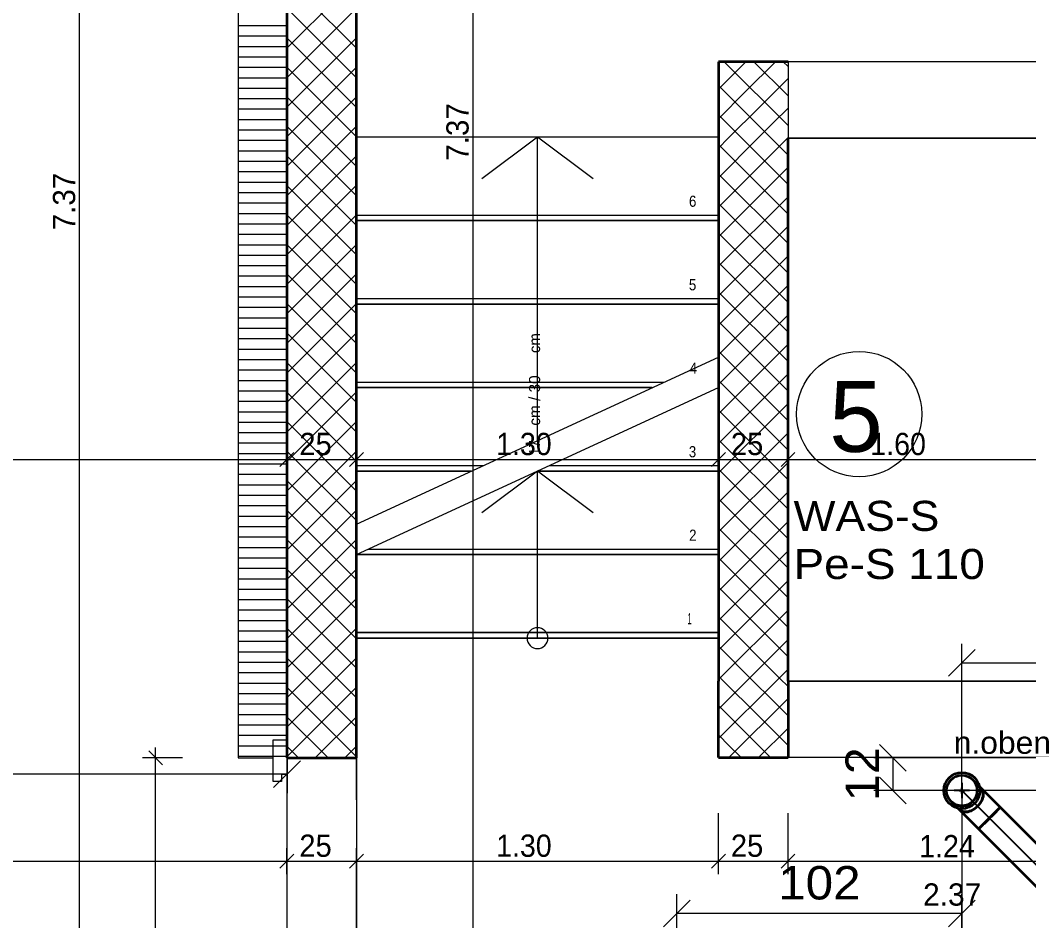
# Model space of a CAD drawing. Header units: millimetres. Extents: x -3497 to 2618, y -1809 to 2456.
# Drawn here: x -233.5 to 128.9, y 847.3 to 1170.9 of the extents above; entities that cross this region are included whole.
import ezdxf
from ezdxf.enums import TextEntityAlignment as Align

# ---------------------------------------------------------------- set-up
doc = ezdxf.new("R2010")
doc.units = ezdxf.units.MM
doc.header["$LTSCALE"] = 100
doc.header["$PDMODE"] = 2
doc.header["$PDSIZE"] = 1
doc.linetypes.add('DASHDOT', pattern=[1, 0.5, -0.25, 0, -0.25])
doc.linetypes.add('HIDDENX2', pattern=[0.75, 0.5, -0.25])
for name, color, linetype, true_color in [('00_Anm.FP', 7, 'Continuous', 0x00c0ff), ('10-0.05 Solid', 1, 'Continuous', 0xff0000), ('10-0.05 Strichlinie', 9, 'Continuous', 0x808080), ('10-0.10 Punktlinie', 9, 'Continuous', 0x808080), ('10-0.18 Solid', 9, 'Continuous', 0x808080), ('20-(100) Aussenwände', 7, 'Continuous', 0xc0c0c0), ('20-Beton', 9, 'Continuous', 0x808080), ('30-Text', 7, 'Continuous', 0xff8000), ('50-Sanitärapparate', 6, 'Continuous', 0xff00ff), ('50-Türen&Fenster', 9, 'Continuous', 0x808080), ('Bemaßung', 3, 'Continuous', 0x00ff00)]:
    doc.layers.add(name, color=color, linetype=linetype, true_color=true_color)
doc.layers.add('10-0.05 Strichpunkt', color=7, linetype='Continuous')
doc.styles.add('Arial', font='arial.ttf')
doc.dimstyles.new('ISO-25', dxfattribs={"dimtxt": 2.5, "dimasz": 2.5, "dimexe": 1.25, "dimexo": 0.625, "dimtad": 1, "dimtxsty": 'Standard', "dimcen": 2.5, "dimadec": 0, "dimazin": 0, "dimtfac": 1, "dimtmove": 0, "dimatfit": 3, "dimfxl": 0, "dimarcsym": 0})

# ---------------------------------------------------------------- blocks, each defined once
blk = doc.blocks.new('Baugruppe_342_nNn03')
at = {"layer": '50-Sanitärapparate', "color": 6, "linetype": 'Continuous', "lineweight": 13, "true_color": 0xff00ff}
blk.add_circle((67.9, 1029.4), 22.5, dxfattribs=at)
at = {"layer": '50-Sanitärapparate', "color": 6, "linetype": 'Continuous', "lineweight": 13, "true_color": 0xff00ff, "style": 'Arial'}
for s, height, width, p, p2 in [('5', 25.4, 0.974227, (57.15, 1015.83), (76.35, 1015.83)), ('WAS-S', 10.8, 1.060315, (44.32, 987.42), (96.72, 987.42)), ('Pe-S 110', 10.8, 1.093659, (44.32, 970.14), (113.05, 970.14))]:
    blk.add_text(s, height=height, dxfattribs=dict(at, width=width)).set_placement(p, p2, align=Align.FIT)
blk = doc.blocks.new('vER2Sym_151_nNn0243')
at = {"layer": '20-(100) Aussenwände', "color": 7, "linetype": 'DASHDOT', "lineweight": 25}
blk.add_point((104.82, 894.11), dxfattribs=at)
blk = doc.blocks.new('vEGuideLine_1390_nNn0245')
at = {"layer": '20-(100) Aussenwände', "color": 16, "linetype": 'Continuous', "lineweight": 13, "true_color": 0x800000}
blk.add_point((104.82, 894.11), dxfattribs=at)
blk = doc.blocks.new('vEPipe_795_nNn0249')
at = {"layer": '20-(100) Aussenwände', "color": 7, "linetype": 'DASHDOT', "lineweight": 25}
blk.add_line((140.73, 858.2), (114.69, 884.24), dxfattribs=at)
at = {"layer": '20-(100) Aussenwände', "color": 22, "linetype": 'Continuous', "lineweight": 35, "true_color": 0xc03000}
blk.add_lwpolyline([(144.62, 862.09), (118.58, 888.13), (118.56, 888.08), (118.47, 887.97), (118.32, 887.8), (118.1, 887.57), (117.83, 887.28), (117.5, 886.93), (117.12, 886.54), (116.71, 886.11), (116.25, 885.65), (115.78, 885.17), (115.28, 884.67), (114.77, 884.16), (114.26, 883.65), (113.76, 883.16), (113.28, 882.68), (112.82, 882.23), (112.39, 881.81), (112, 881.43), (111.66, 881.1), (111.36, 880.83), (111.13, 880.61), (110.96, 880.46), (110.85, 880.37), (110.8, 880.35), (136.85, 854.31), (136.89, 854.33), (137, 854.42), (137.17, 854.57), (137.41, 854.79), (137.7, 855.06), (138.04, 855.39), (138.43, 855.77), (138.86, 856.18), (139.32, 856.64), (139.8, 857.12), (140.3, 857.61), (140.81, 858.12), (141.32, 858.63), (141.82, 859.13), (142.29, 859.61), (142.75, 860.07), (143.16, 860.5), (143.54, 860.89), (143.87, 861.23), (144.14, 861.53), (144.36, 861.76), (144.51, 861.93), (144.6, 862.04)], close=True, dxfattribs=at)
blk.add_lwpolyline([(136.85, 854.31), (136.89, 854.33), (137, 854.42), (137.17, 854.57), (137.41, 854.79), (137.7, 855.06), (138.04, 855.39), (138.43, 855.77), (138.86, 856.18), (139.32, 856.64), (139.8, 857.12), (140.3, 857.61), (140.81, 858.12), (141.32, 858.63), (141.82, 859.13), (142.29, 859.61), (142.75, 860.07), (143.16, 860.5), (143.54, 860.89), (143.87, 861.23), (144.14, 861.53), (144.36, 861.76), (144.51, 861.93), (144.6, 862.04), (144.62, 862.09)], dxfattribs=at)
blk = doc.blocks.new('vEBow_1491_nNn0250')
at = {"layer": '20-(100) Aussenwände', "color": 7, "linetype": 'DASHDOT', "lineweight": 25}
for q in [(107.71, 891.22), (114.69, 884.24)]:
    blk.add_line((110.6, 888.33), q, dxfattribs=at)
at = {"layer": '20-(100) Aussenwände', "color": 22, "linetype": 'Continuous', "lineweight": 35, "true_color": 0xc03000}
blk.add_line((110.8, 880.35), (118.58, 888.13), dxfattribs=at)
blk.add_lwpolyline([(103.82, 887.33), (110.8, 880.35), (118.58, 888.13), (111.6, 895.11), (111.93, 894.72), (112.18, 894.27), (112.36, 893.76), (112.45, 893.21), (112.47, 892.63), (112.4, 892.03), (112.26, 891.41), (112.04, 890.78), (111.74, 890.17), (111.37, 889.57), (110.94, 889), (110.46, 888.47), (109.93, 887.99), (109.36, 887.56), (108.76, 887.19), (108.15, 886.89), (107.52, 886.67), (106.9, 886.53), (106.3, 886.46), (105.72, 886.48), (105.17, 886.57), (104.67, 886.75), (104.21, 887.01)], close=True, dxfattribs=at)
blk = doc.blocks.new('vEBow_1492_nNn0251')
at = {"layer": '20-(100) Aussenwände', "color": 7, "linetype": 'DASHDOT', "lineweight": 25}
for p, q in [((104.82, 896.86), (104.82, 891.36)), ((107.57, 894.11), (102.07, 894.11)), ((104.82, 894.11), (107.71, 891.22))]:
    blk.add_line(p, q, dxfattribs=at)
at = {"layer": '20-(100) Aussenwände', "color": 22, "linetype": 'Continuous', "lineweight": 35, "true_color": 0xc03000}
blk.add_lwpolyline([(103.82, 887.33), (100.93, 890.22), (101.47, 889.75), (102.07, 889.35), (102.71, 889.03), (103.39, 888.8), (104.1, 888.66), (104.82, 888.61), (105.54, 888.66), (106.24, 888.8), (106.92, 889.03), (107.57, 889.35), (108.17, 889.75), (108.71, 890.22), (109.18, 890.76), (109.58, 891.36), (109.9, 892.01), (110.13, 892.69), (110.27, 893.39), (110.32, 894.11), (110.27, 894.83), (110.13, 895.54), (109.9, 896.22), (109.58, 896.86), (109.18, 897.46), (108.71, 898), (111.6, 895.11), (111.93, 894.72), (112.18, 894.27), (112.36, 893.76), (112.45, 893.21), (112.47, 892.63), (112.4, 892.03), (112.26, 891.41), (112.04, 890.78), (111.74, 890.17), (111.37, 889.57), (110.94, 889), (110.46, 888.47), (109.93, 887.99), (109.36, 887.56), (108.76, 887.19), (108.15, 886.89), (107.52, 886.67), (106.9, 886.53), (106.3, 886.46), (105.72, 886.48), (105.17, 886.57), (104.67, 886.75), (104.21, 887.01)], close=True, dxfattribs=at)
blk.add_lwpolyline([(103.82, 887.33), (104.21, 887.01), (104.67, 886.75), (105.17, 886.57), (105.72, 886.48), (106.3, 886.46), (106.9, 886.53), (107.52, 886.67), (108.15, 886.89), (108.76, 887.19), (109.36, 887.56), (109.93, 887.99), (110.46, 888.47), (110.94, 889), (111.37, 889.57), (111.74, 890.17), (112.04, 890.78), (112.26, 891.41), (112.4, 892.03), (112.47, 892.63), (112.45, 893.21), (112.36, 893.76), (112.18, 894.27), (111.93, 894.72), (111.6, 895.11)], dxfattribs=at)
blk = doc.blocks.new('vEMuffe_162_nNn0252')
at = {"layer": '20-(100) Aussenwände', "color": 7, "linetype": 'DASHDOT', "lineweight": 25}
for p, q in [((104.82, 896.86), (104.82, 891.36)), ((107.57, 894.11), (102.07, 894.11))]:
    blk.add_line(p, q, dxfattribs=at)
at = {"layer": '20-(100) Aussenwände', "color": 22, "linetype": 'Continuous', "lineweight": 35, "true_color": 0xc03000}
for radius in [6.5, 5.5, 5.5]:
    blk.add_circle((104.82, 894.11), radius, dxfattribs=at)
blk = doc.blocks.new('*D286')
at = {"layer": '10-0.05 Strichpunkt', "color": 6, "linetype": 'Continuous', "lineweight": 13, "true_color": 0xff00ff}
for p, q in [((-137.65, 939.29), (-137.65, 893.14)), ((-654.57, 927.15), (-654.57, 893.14)), ((-659.37, 895.2), (-649.77, 904.8)), ((-132.85, 904.8), (-142.45, 895.2)), ((-137.65, 900), (-654.57, 900))]:
    blk.add_line(p, q, dxfattribs=at)
at = {"layer": '10-0.05 Strichpunkt', "color": 6, "linetype": 'Continuous', "lineweight": 13, "true_color": 0xff00ff, "style": 'Arial', "width": 1.060137}
blk.add_text('517', height=12, dxfattribs=at).set_placement((-410.92, 905), (-381.3, 905), align=Align.FIT)
blk = doc.blocks.new('_Oblique')
at = {"color": 0, "linetype": 'ByBlock', "lineweight": -2}
blk.add_line((-0.5, -0.5), (0.5, 0.5), dxfattribs=at)
blk = doc.blocks.new('*D340')
at = {"layer": '10-0.05 Strichpunkt', "color": 6, "linetype": 'Continuous', "lineweight": 13, "true_color": 0xff00ff}
for p, q in [((84.8, 901.08), (75.2, 910.68)), ((165.33, 905.88), (73.14, 905.88)), ((80, 905.88), (80, 894.11)), ((80, 905.88), (80, 905.88)), ((75.2, 898.91), (84.8, 889.31)), ((139.81, 894.11), (73.14, 894.11)), ((80, 894.11), (80, 894.11))]:
    blk.add_line(p, q, dxfattribs=at)
at = {"layer": '10-0.05 Strichpunkt', "color": 6, "linetype": 'Continuous', "lineweight": 13, "true_color": 0xff00ff, "style": 'Arial', "width": 1.03866}
blk.add_text('12', height=12, rotation=90, dxfattribs=at).set_placement((75, 890.32), (75, 909.67), align=Align.FIT)
blk = doc.blocks.new('*D341')
at = {"layer": '10-0.05 Strichpunkt', "color": 6, "linetype": 'Continuous', "lineweight": 13, "true_color": 0xff00ff}
for p, q in [((104.82, 894.11), (104.82, 773.14)), ((202.33, 828.71), (202.33, 773.14)), ((100.02, 775.2), (109.62, 784.8)), ((207.13, 784.8), (197.53, 775.2)), ((104.82, 780), (202.33, 780))]:
    blk.add_line(p, q, dxfattribs=at)
at = {"layer": '10-0.05 Strichpunkt', "color": 6, "linetype": 'Continuous', "lineweight": 13, "true_color": 0xff00ff, "style": 'Arial', "width": 1.03866}
blk.add_text('98', height=12, dxfattribs=at).set_placement((143.9, 785), (163.25, 785), align=Align.FIT)
blk = doc.blocks.new('*D344')
at = {"layer": '10-0.05 Strichpunkt', "color": 6, "linetype": 'Continuous', "lineweight": 13, "true_color": 0xff00ff}
for p, q in [((104.82, 894.11), (104.82, 946.86)), ((329.56, 854.11), (329.56, 946.86)), ((100.02, 935.2), (109.62, 944.8)), ((334.36, 944.8), (324.76, 935.2)), ((104.82, 940), (329.56, 940))]:
    blk.add_line(p, q, dxfattribs=at)
at = {"layer": '10-0.05 Strichpunkt', "color": 6, "linetype": 'Continuous', "lineweight": 13, "true_color": 0xff00ff, "style": 'Arial', "width": 1.060137}
blk.add_text('225', height=12, dxfattribs=at).set_placement((232.75, 945), (262.36, 945), align=Align.FIT)
blk = doc.blocks.new('*D345')
at = {"layer": '10-0.05 Strichpunkt', "color": 6, "linetype": 'Continuous', "lineweight": 13, "true_color": 0xff00ff}
for p, q in [((2.41, 815.93), (2.41, 856.86)), ((104.82, 824.11), (104.82, 856.86)), ((-2.39, 845.2), (7.21, 854.8)), ((109.62, 854.8), (100.02, 845.2)), ((104.82, 850), (2.41, 850))]:
    blk.add_line(p, q, dxfattribs=at)
at = {"layer": '10-0.05 Strichpunkt', "color": 6, "linetype": 'Continuous', "lineweight": 13, "true_color": 0xff00ff, "style": 'Arial', "width": 1.060137}
blk.add_text('102', height=12, dxfattribs=at).set_placement((38.8, 855), (68.42, 855), align=Align.FIT)
blk = doc.blocks.new('*X490')
at = {"layer": '10-0.05 Solid', "color": 18, "linetype": 'Continuous', "lineweight": 13, "true_color": 0x000000}
for p, q in [((17.34, 1103.71), (42.11, 1128.48)), ((17.34, 1114.32), (31.5, 1128.48)), ((17.34, 1124.92), (20.9, 1128.48)), ((42.34, 1111.87), (25.73, 1128.48)), ((42.34, 1122.47), (36.34, 1128.48)), ((42.34, 1101.26), (17.34, 1126.26)), ((17.34, 1093.1), (42.34, 1118.1)), ((42.34, 1090.65), (17.34, 1115.65)), ((17.34, 1082.5), (42.34, 1107.5)), ((42.34, 1080.05), (17.34, 1105.05)), ((17.34, 1071.89), (42.34, 1096.89)), ((42.34, 1069.44), (17.34, 1094.44)), ((17.34, 1061.28), (42.34, 1086.28)), ((42.34, 1058.84), (17.34, 1083.84)), ((17.34, 1050.68), (42.34, 1075.68)), ((42.34, 1048.23), (17.34, 1073.23)), ((17.34, 1040.07), (42.34, 1065.07)), ((42.34, 1037.62), (17.34, 1062.62)), ((17.34, 1029.46), (42.34, 1054.46)), ((42.34, 1027.02), (17.34, 1052.02)), ((17.34, 1018.86), (42.34, 1043.86)), ((42.34, 1016.41), (17.34, 1041.41)), ((17.34, 1008.25), (42.34, 1033.25)), ((42.34, 1005.8), (17.34, 1030.8)), ((17.34, 997.64), (42.34, 1022.64)), ((42.34, 995.2), (17.34, 1020.2)), ((17.34, 987.04), (42.34, 1012.04)), ((42.34, 984.59), (17.34, 1009.59)), ((17.34, 976.43), (42.34, 1001.43)), ((42.34, 973.98), (17.34, 998.98)), ((17.34, 965.82), (42.34, 990.82)), ((42.34, 963.38), (17.34, 988.38)), ((17.34, 955.22), (42.34, 980.22)), ((42.34, 952.77), (17.34, 977.77)), ((17.34, 944.61), (42.34, 969.61)), ((42.34, 942.16), (17.34, 967.16)), ((17.34, 934), (42.34, 959)), ((40.42, 933.48), (17.34, 956.56)), ((29.81, 933.48), (17.34, 945.95)), ((27.42, 933.48), (42.34, 948.4)), ((19.21, 933.48), (17.34, 935.34)), ((38.03, 933.48), (42.34, 937.79))]:
    blk.add_line(p, q, dxfattribs=at)
blk = doc.blocks.new('*X509')
at = {"layer": '10-0.05 Solid', "color": 18, "linetype": 'Continuous', "lineweight": 13, "true_color": 0x000000}
for p, q in [((-155.17, 1169.01), (-137.67, 1169.01)), ((-155.17, 1165.26), (-137.67, 1165.26)), ((-155.17, 1161.51), (-137.67, 1161.51)), ((-155.17, 1157.76), (-137.67, 1157.76)), ((-155.17, 1154.01), (-137.67, 1154.01)), ((-155.17, 1150.26), (-137.67, 1150.26)), ((-155.17, 1146.51), (-137.67, 1146.51)), ((-155.17, 1142.76), (-137.67, 1142.76)), ((-155.17, 1139.01), (-137.67, 1139.01)), ((-155.17, 1135.26), (-137.67, 1135.26)), ((-155.17, 1131.51), (-137.67, 1131.51)), ((-155.17, 1127.76), (-137.67, 1127.76)), ((-155.17, 1124.01), (-137.67, 1124.01)), ((-155.17, 1120.26), (-137.67, 1120.26)), ((-155.17, 1116.51), (-137.67, 1116.51)), ((-155.17, 1112.76), (-137.67, 1112.76)), ((-155.17, 1109.01), (-137.67, 1109.01)), ((-155.17, 1105.26), (-137.67, 1105.26)), ((-155.17, 1101.51), (-137.67, 1101.51)), ((-155.17, 1097.76), (-137.67, 1097.76)), ((-155.17, 1094.01), (-137.67, 1094.01)), ((-155.17, 1090.26), (-137.67, 1090.26)), ((-155.17, 1086.51), (-137.67, 1086.51)), ((-155.17, 1082.76), (-137.67, 1082.76)), ((-155.17, 1079.01), (-137.67, 1079.01)), ((-155.17, 1075.26), (-137.67, 1075.26)), ((-155.17, 1071.51), (-137.67, 1071.51)), ((-155.17, 1067.76), (-137.67, 1067.76)), ((-155.17, 1064.01), (-137.67, 1064.01)), ((-155.17, 1060.26), (-137.67, 1060.26)), ((-155.17, 1056.51), (-137.67, 1056.51)), ((-155.17, 1052.76), (-137.67, 1052.76)), ((-155.17, 1049.01), (-137.67, 1049.01)), ((-155.17, 1045.26), (-137.67, 1045.26)), ((-155.17, 1041.51), (-137.67, 1041.51)), ((-155.17, 1037.76), (-137.67, 1037.76)), ((-155.17, 1034.01), (-137.67, 1034.01)), ((-155.17, 1030.26), (-137.67, 1030.26)), ((-155.17, 1026.51), (-137.67, 1026.51)), ((-155.17, 1022.76), (-137.67, 1022.76)), ((-155.17, 1019.01), (-137.67, 1019.01)), ((-155.17, 1015.26), (-137.67, 1015.26)), ((-155.17, 1011.51), (-137.67, 1011.51)), ((-155.17, 1007.76), (-137.67, 1007.76)), ((-155.17, 1004.01), (-137.67, 1004.01)), ((-155.17, 1000.26), (-137.67, 1000.26)), ((-155.17, 996.51), (-137.67, 996.51)), ((-155.17, 992.76), (-137.67, 992.76)), ((-155.17, 989.01), (-137.67, 989.01)), ((-155.17, 985.26), (-137.67, 985.26)), ((-155.17, 981.51), (-137.67, 981.51)), ((-155.17, 977.76), (-137.67, 977.76)), ((-155.17, 974.01), (-137.67, 974.01)), ((-155.17, 970.26), (-137.67, 970.26)), ((-155.17, 966.51), (-137.67, 966.51)), ((-155.17, 962.76), (-137.67, 962.76)), ((-155.17, 959.01), (-137.67, 959.01)), ((-155.17, 955.26), (-137.67, 955.26)), ((-155.17, 951.51), (-137.67, 951.51)), ((-155.17, 947.76), (-137.67, 947.76)), ((-155.17, 944.01), (-137.67, 944.01)), ((-155.17, 940.26), (-137.67, 940.26)), ((-155.17, 936.51), (-137.67, 936.51)), ((-155.17, 932.76), (-137.67, 932.76)), ((-155.17, 929.01), (-137.67, 929.01)), ((-155.17, 925.26), (-137.67, 925.26)), ((-155.17, 921.51), (-137.67, 921.51)), ((-155.17, 917.76), (-137.67, 917.76)), ((-155.17, 914.01), (-137.67, 914.01)), ((-155.17, 910.26), (-137.67, 910.26)), ((-155.17, 906.51), (-137.67, 906.51))]:
    blk.add_line(p, q, dxfattribs=at)
blk = doc.blocks.new('*X510')
at = {"layer": '10-0.05 Solid', "color": 18, "linetype": 'Continuous', "lineweight": 13, "true_color": 0x000000}
for p, q in [((-137.67, 1160.83), (-112.67, 1185.83)), ((-112.67, 1160.82), (-137.67, 1185.82)), ((-137.67, 1150.22), (-112.67, 1175.22)), ((-112.67, 1150.21), (-137.67, 1175.21)), ((-137.67, 1139.61), (-112.67, 1164.61)), ((-112.67, 1139.6), (-137.67, 1164.6)), ((-137.67, 1129.01), (-112.67, 1154.01)), ((-112.67, 1129), (-137.67, 1154)), ((-137.67, 1118.4), (-112.67, 1143.4)), ((-112.67, 1118.39), (-137.67, 1143.39)), ((-137.67, 1107.79), (-112.67, 1132.79)), ((-112.67, 1107.78), (-137.67, 1132.78)), ((-137.67, 1097.19), (-112.67, 1122.19)), ((-112.67, 1097.18), (-137.67, 1122.18)), ((-137.67, 1086.58), (-112.67, 1111.58)), ((-112.67, 1086.57), (-137.67, 1111.57)), ((-137.67, 1075.97), (-112.67, 1100.97)), ((-112.67, 1075.96), (-137.67, 1100.96)), ((-137.67, 1065.37), (-112.67, 1090.37)), ((-112.67, 1065.36), (-137.67, 1090.36)), ((-137.67, 1054.76), (-112.67, 1079.76)), ((-112.67, 1054.75), (-137.67, 1079.75)), ((-137.67, 1044.15), (-112.67, 1069.15)), ((-112.67, 1044.14), (-137.67, 1069.14)), ((-137.67, 1033.55), (-112.67, 1058.55)), ((-112.67, 1033.54), (-137.67, 1058.54)), ((-137.67, 1022.94), (-112.67, 1047.94)), ((-112.67, 1022.93), (-137.67, 1047.93)), ((-137.67, 1012.33), (-112.67, 1037.33)), ((-112.67, 1012.32), (-137.67, 1037.32)), ((-137.67, 1001.73), (-112.67, 1026.73)), ((-112.67, 1001.72), (-137.67, 1026.72)), ((-137.67, 991.12), (-112.67, 1016.12)), ((-112.67, 991.11), (-137.67, 1016.11)), ((-137.67, 980.51), (-112.67, 1005.51)), ((-112.67, 980.5), (-137.67, 1005.5)), ((-137.67, 969.91), (-112.67, 994.91)), ((-112.67, 969.9), (-137.67, 994.9)), ((-137.67, 959.3), (-112.67, 984.3)), ((-112.67, 959.29), (-137.67, 984.29)), ((-137.67, 948.69), (-112.67, 973.69)), ((-112.67, 948.68), (-137.67, 973.68)), ((-137.67, 938.09), (-112.67, 963.09)), ((-112.67, 938.08), (-137.67, 963.08)), ((-137.67, 927.48), (-112.67, 952.48)), ((-112.67, 927.47), (-137.67, 952.47)), ((-137.67, 916.87), (-112.67, 941.87)), ((-112.67, 916.86), (-137.67, 941.86)), ((-137.67, 906.27), (-112.67, 931.27)), ((-112.67, 906.26), (-137.67, 931.26)), ((-122.87, 905.85), (-137.67, 920.65)), ((-127.48, 905.85), (-112.67, 920.66)), ((-133.48, 905.85), (-137.67, 910.05)), ((-116.87, 905.85), (-112.67, 910.05))]:
    blk.add_line(p, q, dxfattribs=at)
blk = doc.blocks.new('*X610')
at = {"layer": '10-0.05 Solid', "color": 18, "linetype": 'Continuous', "lineweight": 13, "true_color": 0x000000}
for p, q in [((17.34, 912.79), (38.03, 933.48)), ((17.34, 923.4), (27.42, 933.48)), ((31.33, 921.36), (19.21, 933.48)), ((36.38, 926.91), (29.81, 933.48)), ((41.43, 932.47), (40.42, 933.48)), ((26.28, 915.8), (17.34, 924.74)), ((21.22, 910.25), (17.34, 914.13))]:
    blk.add_line(p, q, dxfattribs=at)
blk = doc.blocks.new('*X614')
at = {"layer": '10-0.05 Solid', "color": 18, "linetype": 'Continuous', "lineweight": 13, "true_color": 0x000000}
for p, q in [((42.34, 931.56), (41.43, 932.47)), ((21.14, 905.98), (42.34, 927.18)), ((42.34, 920.95), (36.38, 926.91)), ((42.34, 910.34), (31.33, 921.36)), ((36.1, 905.98), (26.28, 915.8)), ((31.74, 905.98), (42.34, 916.58)), ((25.49, 905.98), (21.22, 910.25))]:
    blk.add_line(p, q, dxfattribs=at)
blk = doc.blocks.new('*X615')
at = {"layer": '10-0.05 Solid', "color": 18, "linetype": 'Continuous', "lineweight": 13, "true_color": 0x000000}
for p, q in [((17.34, 1146.14), (22.03, 1150.82)), ((36.34, 1128.48), (17.34, 1147.47)), ((17.34, 1135.53), (27.08, 1145.27)), ((20.9, 1128.48), (32.13, 1139.71)), ((25.73, 1128.48), (17.34, 1136.87)), ((31.5, 1128.48), (37.18, 1134.15)), ((42.11, 1128.48), (42.23, 1128.6))]:
    blk.add_line(p, q, dxfattribs=at)
blk = doc.blocks.new('*X617')
at = {"layer": '10-0.05 Solid', "color": 18, "linetype": 'Continuous', "lineweight": 13, "true_color": 0x000000}
for p, q in [((42.34, 1133.08), (19.45, 1155.98)), ((22.03, 1150.82), (27.18, 1155.98)), ((27.08, 1145.27), (37.79, 1155.98)), ((42.34, 1143.69), (30.05, 1155.98)), ((42.34, 1154.29), (40.66, 1155.98)), ((32.13, 1139.71), (42.34, 1149.92)), ((37.18, 1134.15), (42.34, 1139.32)), ((42.23, 1128.6), (42.34, 1128.71))]:
    blk.add_line(p, q, dxfattribs=at)
blk = doc.blocks.new('AnonymMegaMac_nNn01022')
at = {"layer": '20-Beton', "color": 8, "linetype": 'Continuous', "lineweight": 13, "true_color": 0x808080}
for p, q in [((-137.67, 864.04), (-137.67, 873.41)), ((-135.17, 871.23), (-140.17, 866.23)), ((-545.16, 868.73), (-137.67, 868.73))]:
    blk.add_line(p, q, dxfattribs=at)
blk = doc.blocks.new('AnonymMegaMac_nNn01023')
at = {"layer": '20-Beton', "color": 8, "linetype": 'Continuous', "lineweight": 13, "true_color": 0x808080}
for p, q in [((-137.67, 864.04), (-137.67, 873.41)), ((-112.67, 864.04), (-112.67, 873.41)), ((-135.17, 871.23), (-140.17, 866.23)), ((-110.17, 871.23), (-115.17, 866.23)), ((-137.67, 868.73), (-112.67, 868.73))]:
    blk.add_line(p, q, dxfattribs=at)
at = {"layer": '20-Beton', "color": 8, "linetype": 'Continuous', "lineweight": 18, "true_color": 0x808080, "style": 'Arial', "width": 0.9375}
blk.add_text('25', height=8, dxfattribs=at).set_placement((-133.21, 870.32), (-121.57, 870.32), align=Align.FIT)
blk = doc.blocks.new('AnonymMegaMac_nNn01024')
at = {"layer": '20-Beton', "color": 8, "linetype": 'Continuous', "lineweight": 13, "true_color": 0x808080}
for p, q in [((17.34, 864.04), (17.34, 885.98)), ((-112.67, 864.04), (-112.67, 873.41)), ((-110.17, 871.23), (-115.17, 866.23)), ((19.84, 871.23), (14.84, 866.23)), ((-112.67, 868.73), (17.34, 868.73))]:
    blk.add_line(p, q, dxfattribs=at)
at = {"layer": '20-Beton', "color": 8, "linetype": 'Continuous', "lineweight": 18, "true_color": 0x808080, "style": 'Arial', "width": 0.919367}
blk.add_text('1.30', height=8, dxfattribs=at).set_placement((-62.53, 870.32), (-42.56, 870.32), align=Align.FIT)
blk = doc.blocks.new('AnonymMegaMac_nNn01025')
at = {"layer": '20-Beton', "color": 8, "linetype": 'Continuous', "lineweight": 13, "true_color": 0x808080}
for p, q in [((17.34, 864.04), (17.34, 885.98)), ((42.34, 864.04), (42.34, 885.98)), ((19.84, 871.23), (14.84, 866.23)), ((44.84, 871.23), (39.84, 866.23)), ((17.34, 868.73), (42.34, 868.73))]:
    blk.add_line(p, q, dxfattribs=at)
at = {"layer": '20-Beton', "color": 8, "linetype": 'Continuous', "lineweight": 18, "true_color": 0x808080, "style": 'Arial', "width": 0.9375}
blk.add_text('25', height=8, dxfattribs=at).set_placement((21.81, 870.32), (33.45, 870.32), align=Align.FIT)
blk = doc.blocks.new('AnonymMegaMac_nNn01026')
at = {"layer": '20-Beton', "color": 8, "linetype": 'Continuous', "lineweight": 13, "true_color": 0x808080}
for p, q in [((42.34, 864.04), (42.34, 885.98)), ((44.84, 871.23), (39.84, 866.23)), ((168.84, 871.23), (163.84, 866.23)), ((42.34, 868.73), (166.34, 868.73))]:
    blk.add_line(p, q, dxfattribs=at)
at = {"layer": '20-Beton', "color": 8, "linetype": 'Continuous', "lineweight": 18, "true_color": 0x808080, "style": 'Arial', "width": 0.919367}
blk.add_text('1.24', height=8, dxfattribs=at).set_placement((89.48, 870.15), (109.45, 870.15), align=Align.FIT)
blk = doc.blocks.new('AnonymMegaMac_nNn01027')
at = {"layer": '20-Beton', "color": 8, "linetype": 'Continuous', "lineweight": 13, "true_color": 0x808080}
for p, q in [((166.34, 864.04), (166.34, 885.98)), ((202.34, 864.04), (202.34, 885.98)), ((168.84, 871.23), (163.84, 866.23)), ((204.84, 871.23), (199.84, 866.23)), ((42.34, 868.73), (166.34, 868.73)), ((166.34, 868.73), (202.34, 868.73))]:
    blk.add_line(p, q, dxfattribs=at)
at = {"layer": '20-Beton', "color": 8, "linetype": 'Continuous', "lineweight": 18, "true_color": 0x808080, "style": 'Arial', "width": 0.921392}
blk.add_text('36', height=8, dxfattribs=at).set_placement((176.13, 870.32), (187.57, 870.32), align=Align.FIT)
blk = doc.blocks.new('AnonymMegaMac_nNn01042')
at = {"layer": '20-Beton', "color": 8, "linetype": 'Continuous', "lineweight": 13, "true_color": 0x808080}
for p, q in [((-135.17, 1015.57), (-140.17, 1010.57)), ((-137.67, 1008.39), (-137.67, 1017.76)), ((-545.16, 1013.07), (-137.67, 1013.07))]:
    blk.add_line(p, q, dxfattribs=at)
blk = doc.blocks.new('AnonymMegaMac_nNn01043')
at = {"layer": '20-Beton', "color": 8, "linetype": 'Continuous', "lineweight": 13, "true_color": 0x808080}
for p, q in [((-135.17, 1015.57), (-140.17, 1010.57)), ((-137.67, 1008.39), (-137.67, 1017.76)), ((-110.17, 1015.57), (-115.17, 1010.57)), ((-112.67, 1008.39), (-112.67, 1017.76)), ((-137.67, 1013.07), (-112.67, 1013.07))]:
    blk.add_line(p, q, dxfattribs=at)
at = {"layer": '20-Beton', "color": 8, "linetype": 'Continuous', "lineweight": 18, "true_color": 0x808080, "style": 'Arial', "width": 0.9375}
blk.add_text('25', height=8, dxfattribs=at).set_placement((-133.21, 1014.66), (-121.57, 1014.66), align=Align.FIT)
blk = doc.blocks.new('AnonymMegaMac_nNn01044')
at = {"layer": '20-Beton', "color": 8, "linetype": 'Continuous', "lineweight": 13, "true_color": 0x808080}
for p, q in [((-110.17, 1015.57), (-115.17, 1010.57)), ((-112.67, 1008.39), (-112.67, 1017.76)), ((19.84, 1015.57), (14.84, 1010.57)), ((17.34, 1008.39), (17.34, 1017.76)), ((-112.67, 1013.07), (17.34, 1013.07))]:
    blk.add_line(p, q, dxfattribs=at)
at = {"layer": '20-Beton', "color": 8, "linetype": 'Continuous', "lineweight": 18, "true_color": 0x808080, "style": 'Arial', "width": 0.919367}
blk.add_text('1.30', height=8, dxfattribs=at).set_placement((-62.53, 1014.66), (-42.56, 1014.66), align=Align.FIT)
blk = doc.blocks.new('AnonymMegaMac_nNn01045')
at = {"layer": '20-Beton', "color": 8, "linetype": 'Continuous', "lineweight": 13, "true_color": 0x808080}
for p, q in [((19.84, 1015.57), (14.84, 1010.57)), ((17.34, 1008.39), (17.34, 1017.76)), ((44.84, 1015.57), (39.84, 1010.57)), ((42.34, 1008.39), (42.34, 1017.76)), ((17.34, 1013.07), (42.34, 1013.07))]:
    blk.add_line(p, q, dxfattribs=at)
at = {"layer": '20-Beton', "color": 8, "linetype": 'Continuous', "lineweight": 18, "true_color": 0x808080, "style": 'Arial', "width": 0.9375}
blk.add_text('25', height=8, dxfattribs=at).set_placement((21.81, 1014.66), (33.45, 1014.66), align=Align.FIT)
blk = doc.blocks.new('AnonymMegaMac_nNn01046')
at = {"layer": '20-Beton', "color": 8, "linetype": 'Continuous', "lineweight": 13, "true_color": 0x808080}
for p, q in [((44.84, 1015.57), (39.84, 1010.57)), ((42.34, 1008.39), (42.34, 1017.76)), ((204.84, 1015.57), (199.84, 1010.57)), ((202.34, 1008.39), (202.34, 1017.76)), ((42.34, 1013.07), (202.34, 1013.07))]:
    blk.add_line(p, q, dxfattribs=at)
at = {"layer": '20-Beton', "color": 8, "linetype": 'Continuous', "lineweight": 18, "true_color": 0x808080, "style": 'Arial', "width": 0.919367}
blk.add_text('1.60', height=8, dxfattribs=at).set_placement((71.91, 1014.66), (91.89, 1014.66), align=Align.FIT)
blk = doc.blocks.new('AnonymMegaMac_nNn01076')
at = {"layer": '20-Beton', "color": 8, "linetype": 'Continuous', "lineweight": 13, "true_color": 0x808080}
blk.add_line((-212.16, 740.85), (-212.16, 1477.98), dxfattribs=at)
at = {"layer": '20-Beton', "color": 8, "linetype": 'Continuous', "lineweight": 18, "true_color": 0x808080, "style": 'Arial', "width": 0.952135}
blk.add_text('7.37', height=8, rotation=90, dxfattribs=at).set_placement((-213.75, 1095.41), (-213.75, 1116.1), align=Align.FIT)
blk = doc.blocks.new('AnonymMegaMac_nNn01122')
at = {"layer": '20-Beton', "color": 8, "linetype": 'Continuous', "lineweight": 13, "true_color": 0x808080}
blk.add_line((-70.82, 765.85), (-70.82, 1502.98), dxfattribs=at)
at = {"layer": '20-Beton', "color": 8, "linetype": 'Continuous', "lineweight": 18, "true_color": 0x808080, "style": 'Arial', "width": 0.952135}
blk.add_text('7.37', height=8, rotation=90, dxfattribs=at).set_placement((-72.41, 1120.41), (-72.41, 1141.1), align=Align.FIT)
blk = doc.blocks.new('AnonymMegaMac_nNn01231')
at = {"layer": '20-Beton', "color": 8, "linetype": 'Continuous', "lineweight": 13, "true_color": 0x808080}
for p, q in [((-184.85, 905.85), (-184.85, 909.6)), ((-182.35, 903.35), (-187.35, 908.35)), ((-175.17, 905.85), (-189.54, 905.85)), ((-184.85, 765.85), (-184.85, 905.85)), ((-187.35, 768.35), (-182.35, 763.35)), ((-175.17, 765.85), (-189.54, 765.85)), ((-184.85, 762.1), (-184.85, 765.85))]:
    blk.add_line(p, q, dxfattribs=at)
at = {"layer": '20-Beton', "color": 8, "linetype": 'Continuous', "lineweight": 13, "true_color": 0x808080, "style": 'Arial'}
for s, width, p, p2 in [('2.16', 0.961708, (-172.44, 822.1), (-172.44, 842.99)), ('1.40', 0.919367, (-186.44, 820.99), (-186.44, 840.96))]:
    blk.add_text(s, height=8, rotation=90, dxfattribs=dict(at, width=width)).set_placement(p, p2, align=Align.FIT)

msp = doc.modelspace()

# ---------------------------------------------------------------- linework, layer by layer
at = {"layer": '00_Anm.FP', "color": 8, "linetype": 'Continuous', "lineweight": 13, "true_color": 0x808080}
msp.add_line((42.34, 1155.98), (42.34, 1128.48), dxfattribs=at)
at = {"layer": '10-0.05 Strichlinie', "color": 8, "linetype": 'Continuous', "lineweight": 13, "true_color": 0x808080}
for p, q in [((17.34, 1128.89), (-112.66, 1128.89)), ((-112.66, 1128.89), (-112.66, 989.9)), ((17.34, 1128.89), (-112.66, 1128.89)), ((-112.66, 1128.89), (-112.66, 1098.89)), ((-47.66, 1128.89), (-67.66, 1113.89)), ((-47.66, 1098.89), (-47.66, 1128.89)), ((-27.66, 1113.89), (-47.66, 1128.89)), ((17.34, 1049.9), (17.34, 1128.89)), ((17.34, 1098.89), (17.34, 1128.89)), ((-112.66, 1100.89), (17.34, 1100.89)), ((17.34, 1098.89), (-112.66, 1098.89)), ((-112.66, 1098.89), (-112.66, 1068.89)), ((-112.66, 1098.89), (17.34, 1098.89)), ((-47.66, 1019.9), (-47.66, 1098.89)), ((17.34, 1068.89), (17.34, 1098.89)), ((-112.66, 1070.89), (17.34, 1070.89)), ((17.34, 1068.89), (-112.66, 1068.89)), ((-112.66, 1068.89), (-112.66, 1038.89)), ((-112.66, 1068.89), (17.34, 1068.89)), ((17.34, 1049.9), (17.34, 1068.89)), ((-112.66, 989.9), (17.34, 1049.9)), ((-112.66, 1040.89), (-2.19, 1040.89)), ((-6.52, 1038.89), (-112.66, 1038.89)), ((-112.66, 1038.89), (-112.66, 1008.89)), ((-112.66, 1038.89), (-6.52, 1038.89)), ((-112.66, 978.89), (17.34, 1038.89)), ((17.34, 950.89), (17.34, 1038.89)), ((17.34, 1008.89), (17.34, 1038.89)), ((-112.66, 1010.89), (-67.19, 1010.89)), ((-71.52, 1008.89), (-112.66, 1008.89)), ((-112.66, 1008.89), (-112.66, 989.9)), ((-112.66, 1008.89), (-71.52, 1008.89)), ((-47.66, 1008.89), (-67.66, 993.89)), ((17.34, 1008.89), (-47.66, 1008.89)), ((-47.66, 1008.89), (17.34, 1008.89)), ((-47.66, 978.89), (-47.66, 1008.89)), ((-27.66, 993.89), (-47.66, 1008.89)), ((-43.32, 1010.89), (17.34, 1010.89)), ((17.34, 978.89), (17.34, 1008.89)), ((-112.66, 978.89), (-112.66, 950.89)), ((17.34, 978.89), (-112.66, 978.89)), ((-112.66, 978.89), (-112.66, 948.89)), ((-112.66, 978.89), (17.34, 978.89)), ((-108.32, 980.89), (17.34, 980.89)), ((-47.66, 948.89), (-47.66, 978.89)), ((17.34, 948.89), (17.34, 978.89)), ((-112.66, 950.89), (17.34, 950.89)), ((-112.66, 950.89), (17.34, 950.89)), ((17.34, 950.89), (-112.66, 950.89)), ((-112.66, 948.89), (17.34, 948.89))]:
    msp.add_line(p, q, dxfattribs=at)
msp.add_lwpolyline([(-43.91, 948.89, 1), (-51.41, 948.89, 1)], format="xyb", close=True, dxfattribs=at)
at = {"layer": '10-0.10 Punktlinie', "color": 8, "linetype": 'Continuous', "lineweight": 13, "true_color": 0x808080}
msp.add_lwpolyline([(-112.67, 1502.89), (-112.67, 765.85)], dxfattribs=at)
at = {"layer": '10-0.18 Solid', "color": 8, "linetype": 'Continuous', "lineweight": 35, "true_color": 0x808080}
msp.add_line((-137.67, 1460.48), (-137.67, 905.85), dxfattribs=at)
at = {"layer": '20-(100) Aussenwände', "color": 8, "linetype": 'Continuous', "lineweight": 13, "true_color": 0x808080}
for p, q in [((166.34, 1155.98), (42.34, 1155.98)), ((166.34, 1128.48), (42.34, 1128.48)), ((-142.67, 912.35), (-139.67, 912.35)), ((-142.67, 905.85), (-142.67, 912.35)), ((-139.67, 912.35), (-137.67, 912.35)), ((-137.67, 912.35), (-137.67, 905.85)), ((-142.67, 897.35), (-142.67, 905.85)), ((-137.67, 905.85), (-137.67, 899.85)), ((-139.67, 899.85), (-139.67, 897.35)), ((-137.67, 899.85), (-139.67, 899.85)), ((-139.67, 897.35), (-142.67, 897.35))]:
    msp.add_line(p, q, dxfattribs=at)
at = {"layer": '20-(100) Aussenwände', "color": 8, "linetype": 'Continuous', "lineweight": 18, "true_color": 0x808080}
msp.add_line((-155.17, 905.85), (-142.67, 905.85), dxfattribs=at)
at = {"layer": '20-(100) Aussenwände', "color": 8, "linetype": 'Continuous', "lineweight": 35, "true_color": 0x808080}
msp.add_line((-137.67, 905.85), (-112.67, 905.85), dxfattribs=at)
at = {"layer": '30-Text', "color": 18, "linetype": 'HIDDENX2', "lineweight": 13, "true_color": 0x000000}
msp.add_lwpolyline([(-112.67, 740.85), (-112.67, 1477.98), (-137.67, 1477.98)], dxfattribs=at)
at = {"layer": '50-Sanitärapparate', "color": 8, "linetype": 'Continuous', "lineweight": 13, "true_color": 0x808080}
msp.add_lwpolyline([(-137.67, 1477.98), (-137.67, 1190.86), (-137.67, 740.85), (-112.67, 740.85)], dxfattribs=at)
msp.add_lwpolyline([(-137.67, 1477.98), (-137.67, 1190.86), (-137.67, 740.85), (-112.67, 740.85)], dxfattribs=at)
msp.add_lwpolyline([(-137.67, 1477.98), (-137.67, 1190.86), (-137.67, 740.85), (-112.67, 740.85)], dxfattribs=at)
msp.add_lwpolyline([(-137.67, 1477.98), (-137.67, 1190.86), (-137.67, 740.85), (-112.67, 740.85)], dxfattribs=at)
msp.add_lwpolyline([(-137.67, 1477.98), (-137.67, 1190.86), (-137.67, 740.85), (-112.67, 740.85)], dxfattribs=at)
for points in [[(202.34, 933.48), (42.34, 933.48), (42.34, 1128.48), (202.34, 1128.48)], [(42.34, 933.48), (202.34, 933.48), (202.34, 1128.48), (42.34, 1128.48)], [(-112.67, 765.85), (202.34, 765.85), (202.34, 905.98), (17.34, 905.98), (17.34, 948.89), (-112.66, 948.89), (-112.66, 905.98), (-112.67, 905.98)]]:
    msp.add_lwpolyline(points, close=True, dxfattribs=at)
at = {"layer": '50-Türen&Fenster', "color": 8, "linetype": 'Continuous', "lineweight": 35, "true_color": 0x808080}
for points in [[(-112.67, 905.85), (-112.67, 1477.98)], [(17.34, 1155.98), (17.34, 1128.48)], [(42.34, 1155.98), (17.34, 1155.98)], [(17.34, 1128.48), (17.34, 933.48)], [(42.34, 933.48), (42.34, 1128.48)], [(17.34, 905.98), (17.34, 933.48)], [(42.34, 933.48), (42.34, 905.98)], [(17.34, 905.98), (42.34, 905.98)]]:
    msp.add_lwpolyline(points, dxfattribs=at)
at = {"layer": '50-Türen&Fenster', "color": 8, "linetype": 'Continuous', "lineweight": 18, "true_color": 0x808080}
msp.add_lwpolyline([(-155.17, 1460.48), (-155.17, 905.85)], dxfattribs=at)
at = {"layer": 'Bemaßung', "color": 8, "linetype": 'Continuous', "lineweight": 13, "true_color": 0x808080}
msp.add_line((42.34, 1042.23), (42.34, 1110.48), dxfattribs=at)

# ---------------------------------------------------------------- block references
for name in ['AnonymMegaMac_nNn01122', 'AnonymMegaMac_nNn01076', '*X510', '*X509', '*X617', '*X615', '*X490', 'AnonymMegaMac_nNn01042', 'Baugruppe_342_nNn03', 'AnonymMegaMac_nNn01043', 'AnonymMegaMac_nNn01044', 'AnonymMegaMac_nNn01045', 'AnonymMegaMac_nNn01046', 'AnonymMegaMac_nNn01022', '*X610', '*X614', 'AnonymMegaMac_nNn01231', 'vEMuffe_162_nNn0252', 'vEBow_1492_nNn0251', 'vER2Sym_151_nNn0243', 'vEGuideLine_1390_nNn0245', 'vEBow_1491_nNn0250', 'vEPipe_795_nNn0249', 'AnonymMegaMac_nNn01024', 'AnonymMegaMac_nNn01025', 'AnonymMegaMac_nNn01026', 'AnonymMegaMac_nNn01027', 'AnonymMegaMac_nNn01023']:
    msp.add_blockref(name, (0, 0))

# ---------------------------------------------------------------- texts
at = {"layer": '10-0.05 Strichlinie', "color": 8, "linetype": 'Continuous', "lineweight": 13, "true_color": 0x808080, "style": 'Arial'}
for s, width, p, p2 in [('6', 0.851804, (6.77, 1103.87), (9.41, 1103.87)), ('5', 0.853093, (6.74, 1073.87), (9.39, 1073.87)), ('4', 0.890464, (6.94, 1043.87), (9.7, 1043.87)), ('3', 0.842784, (6.73, 1013.87), (9.35, 1013.87)), ('2', 0.851804, (6.82, 983.87), (9.47, 983.87)), ('1', 0.474227, (6.27, 953.87), (7.74, 953.87))]:
    msp.add_text(s, height=4, dxfattribs=dict(at, width=width)).set_placement(p, p2, align=Align.FIT)
for s, width, p, p2 in [(' cm', 0.960427, (-46.71, 1049.82), (-46.71, 1058.46)), (' cm / 30', 0.986506, (-46.71, 1023.71), (-46.71, 1043.3)), ('17', 0.860825, (-46.71, 1014.67), (-46.71, 1020.01))]:
    msp.add_text(s, height=4, rotation=90, dxfattribs=dict(at, width=width)).set_placement(p, p2, align=Align.FIT)
at = {"layer": '10-0.05 Strichpunkt', "color": 216, "linetype": 'Continuous', "lineweight": 25, "true_color": 0x800080, "style": 'Arial', "width": 1.024074}
msp.add_text('n.oben', height=8, dxfattribs=at).set_placement((101.86, 907.34), (136.83, 907.34), align=Align.FIT)
at = {"layer": '20-Beton', "color": 8, "linetype": 'Continuous', "lineweight": 18, "true_color": 0x808080, "style": 'Arial', "width": 0.96134}
msp.add_text('2.37', height=8, dxfattribs=at).set_placement((90.88, 852.78), (111.77, 852.78), align=Align.FIT)

# ---------------------------------------------------------------- dimensions: what is measured, and where the dimension line sits
at = {"layer": '10-0.05 Strichpunkt', "color": 6, "linetype": 'Continuous', "lineweight": 13, "true_color": 0xff00ff}
dim = msp.add_linear_dim(base=(329.56, 940), p1=(104.82, 894.11), p2=(329.56, 854.11), dimstyle='ISO-25', override={"dimtxt": 12, "dimasz": 12, "dimexe": 8.571429, "dimgap": 1.714286, "dimtad": 1, "dimjust": 3, "dimdec": 0, "dimzin": 8, "dimpost": '<>', "dimtxsty": 'Arial', "dimblk1": 'Oblique', "dimblk2": 'Oblique', "dimsah": 1, "dimclrd": 6, "dimclre": 6, "dimclrt": 6, "dimadec": 0}, dxfattribs=at)
dim.commit()
dim.dimension.update_dxf_attribs({"geometry": '*D344', "text_midpoint": (247.55, 951), "dimtype": 160})
for base, p1, p2, picture, middle in [((-654.57, 900), (-137.65, 939.29), (-654.57, 927.15), '*D286', (-396.11, 911)), ((2.41, 850), (104.82, 824.11), (2.41, 815.93), '*D345', (53.61, 861))]:
    dim = msp.add_linear_dim(base=base, p1=p1, p2=p2, angle=180, dimstyle='ISO-25', override={"dimtxt": 12, "dimasz": 12, "dimexe": 8.571429, "dimgap": 1.714286, "dimtad": 1, "dimjust": 0, "dimdec": 0, "dimzin": 8, "dimpost": '<>', "dimtxsty": 'Arial', "dimblk1": 'Oblique', "dimblk2": 'Oblique', "dimsah": 1, "dimclrd": 6, "dimclre": 6, "dimclrt": 6, "dimadec": 0}, dxfattribs=at)
    dim.commit()
    dim.dimension.update_dxf_attribs({"geometry": picture, "text_midpoint": middle})
dim = msp.add_linear_dim(base=(80, 894.11), p1=(165.33, 905.88), p2=(139.81, 894.11), angle=270, dimstyle='ISO-25', override={"dimtxt": 12, "dimasz": 12, "dimexe": 8.571429, "dimgap": 1.714286, "dimtad": 1, "dimjust": 0, "dimdec": 0, "dimzin": 8, "dimpost": '<>', "dimtxsty": 'Arial', "dimblk1": 'Oblique', "dimblk2": 'Oblique', "dimsah": 1, "dimclrd": 6, "dimclre": 6, "dimclrt": 6, "dimadec": 0}, dxfattribs=at)
dim.commit()
dim.dimension.update_dxf_attribs({"geometry": '*D340', "text_midpoint": (69, 900), "text_rotation": 90})
dim = msp.add_linear_dim(base=(202.33, 780), p1=(104.82, 894.11), p2=(202.33, 828.71), dimstyle='ISO-25', override={"dimtxt": 12, "dimasz": 12, "dimexe": 8.571429, "dimgap": 1.714286, "dimtad": 1, "dimjust": 0, "dimdec": 0, "dimzin": 8, "dimpost": '<>', "dimtxsty": 'Arial', "dimblk1": 'Oblique', "dimblk2": 'Oblique', "dimsah": 1, "dimclrd": 6, "dimclre": 6, "dimclrt": 6, "dimadec": 0}, dxfattribs=at)
dim.commit()
dim.dimension.update_dxf_attribs({"geometry": '*D341', "text_midpoint": (153.57, 791)})

doc.saveas('drawing.dxf')
